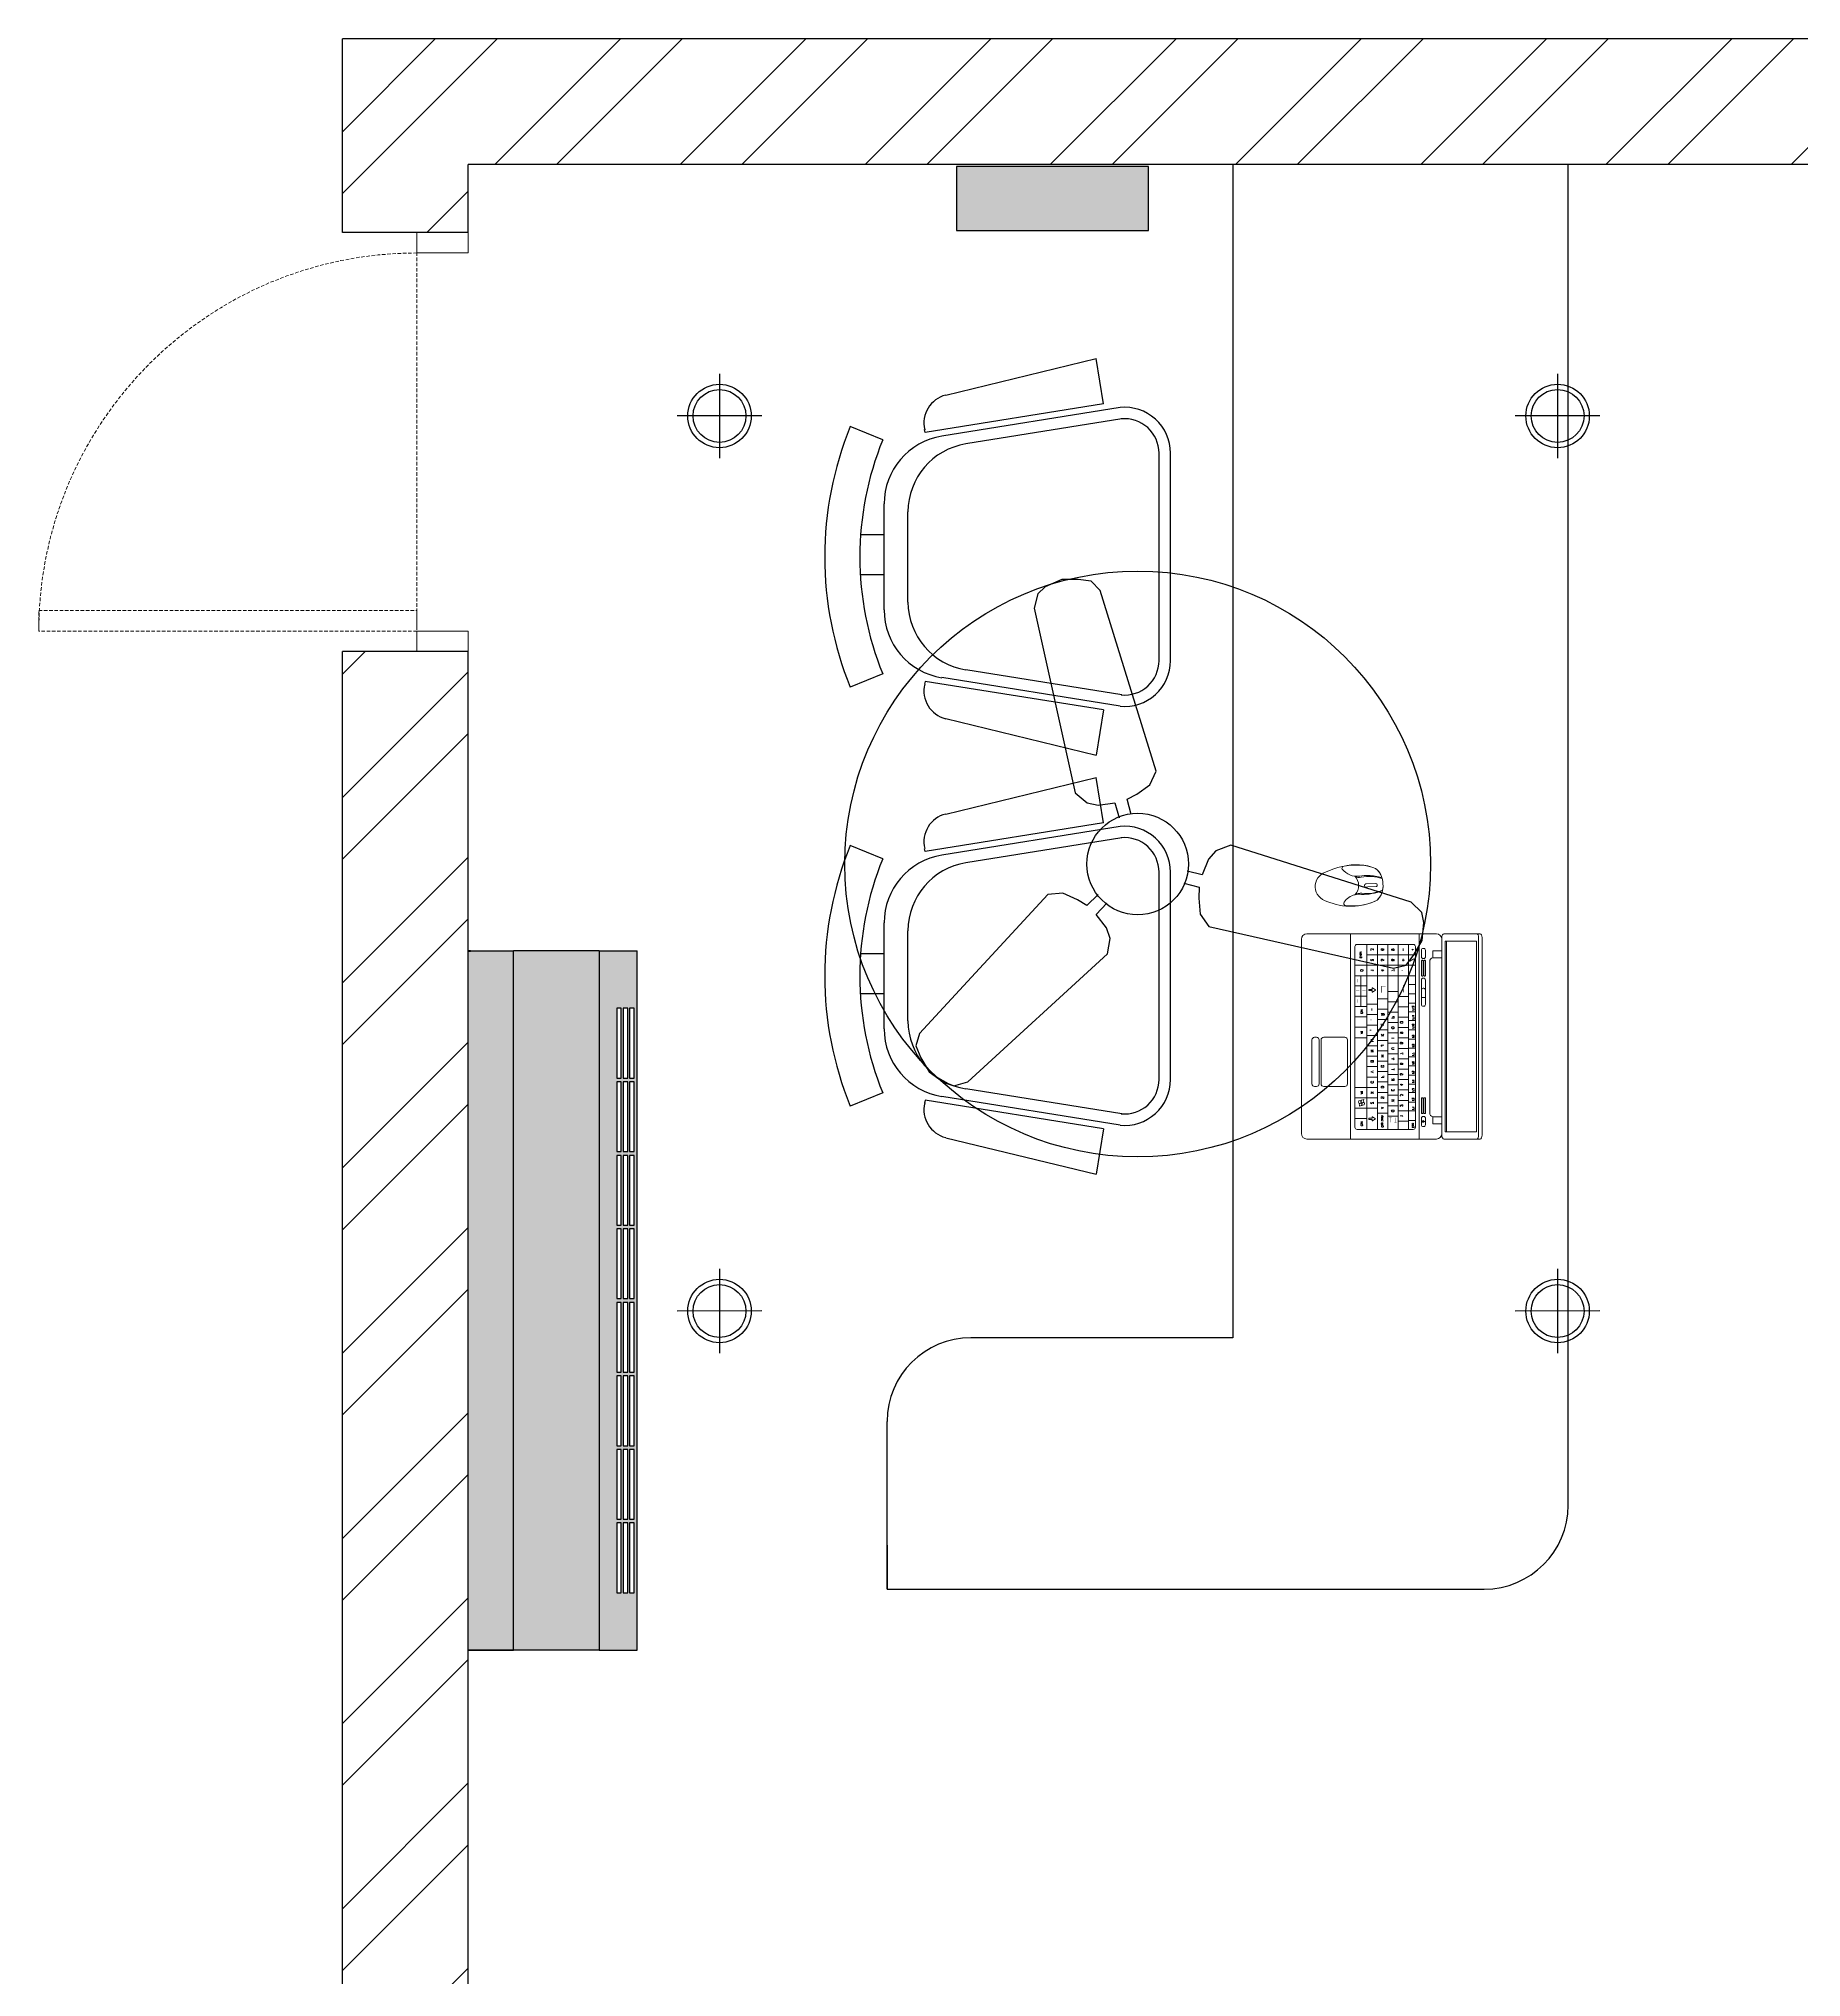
# Model space of a CAD drawing. Header units: inches. Extents: x 9636 to 21597, y -10243 to 557.
# Drawn here: x 14842.4 to 14968.6, y -108.6 to 30.2 of the extents above; entities that cross this region are included whole.
import ezdxf
from ezdxf.enums import TextEntityAlignment as Align

# ---------------------------------------------------------------- set-up
doc = ezdxf.new("R2010")
doc.units = ezdxf.units.IN
doc.header["$MEASUREMENT"] = 0
doc.linetypes.add('DASHED2', pattern=[0.375, 0.25, -0.125])
doc.linetypes.add('HIDDEN', pattern=[0.375, 0.25, -0.125])
for name, color, linetype in [('A-Door-Frame', 1, 'Continuous'), ('A-Door-Swing', 8, 'HIDDEN'), ('B-FURNITURE', 22, 'Continuous'), ('Edges', 7, 'Continuous'), ('IEL-HATCH-002', 7, 'Continuous'), ('THIET-BI', 21, 'Continuous')]:
    doc.layers.add(name, color=color, linetype=linetype)
doc.layers.add('FURNI', color=140, linetype='Continuous', lineweight=18)
doc.styles.add('Romand', font='romand.shx', dxfattribs={"bigfont": '@extfont2.shx'})

# ---------------------------------------------------------------- blocks, each defined once
blk = doc.blocks.new('5ryh')
at = {"layer": 'IEL-HATCH-002', "true_color": 0x139b48, "transparency": 33554687}
h = blk.add_hatch(color=114, dxfattribs=at)
h.dxf.hatch_style = 1
h.paths.add_polyline_path([(6507.8, -1186.938), (6501.8, -1186.938), (6501.8, -1188.938), (6507.8, -1188.938)])
blk.add_lwpolyline([(6507.8, -1188.938), (6507.8, -1186.938), (6501.8, -1186.938), (6501.8, -1188.938)], close=True)
blk = doc.blocks.new('ger')
at = {"color": 5}
for p, q in [((6473.06, -970.68), (6473.07, -978.68)), ((6469.07, -974.68), (6477.07, -974.68))]:
    blk.add_line(p, q, dxfattribs=at)
for radius in [3, 2.5]:
    blk.add_circle((6473.07, -974.68), radius, dxfattribs=at)
blk = doc.blocks.new('DRYG')
at = {"layer": 'Edges', "color": 18, "true_color": 0x000000}
for p, q in [((8077.83, 1479.53), (8077.83, 1479.56)), ((8077.83, 1479.56), (8078.02, 1479.56)), ((8077.83, 1479.53), (8077.83, 1421.72)), ((8077.83, 1479.53), (8078.02, 1479.53)), ((8078.02, 1479.56), (8078.02, 1479.53)), ((8078.02, 1479.56), (8081.6, 1479.56)), ((8078.02, 1479.53), (8081.6, 1479.53)), ((8088.69, 1479.56), (8081.6, 1479.56)), ((8081.6, 1479.56), (8081.6, 1479.53)), ((8081.6, 1479.53), (8081.6, 1421.72)), ((8088.69, 1479.56), (8091.83, 1479.56)), ((8088.69, 1421.69), (8088.69, 1479.56)), ((8091.83, 1479.56), (8091.83, 1421.69)), ((8090.14, 1474.81), (8090.51, 1474.81)), ((8090.14, 1469.03), (8090.14, 1474.81)), ((8090.51, 1474.81), (8090.51, 1469.03)), ((8090.66, 1474.81), (8091.04, 1474.81)), ((8090.66, 1469.03), (8090.66, 1474.81)), ((8091.04, 1474.81), (8091.04, 1469.03)), ((8091.19, 1474.81), (8091.57, 1474.81)), ((8091.19, 1469.03), (8091.19, 1474.81)), ((8091.57, 1474.81), (8091.57, 1469.03)), ((8090.51, 1469.03), (8090.14, 1469.03)), ((8090.14, 1468.72), (8090.51, 1468.72)), ((8090.14, 1462.95), (8090.14, 1468.72)), ((8090.51, 1468.72), (8090.51, 1462.95)), ((8091.04, 1469.03), (8090.66, 1469.03)), ((8090.66, 1468.72), (8091.04, 1468.72)), ((8090.66, 1462.95), (8090.66, 1468.72)), ((8091.04, 1468.72), (8091.04, 1462.95)), ((8091.57, 1469.03), (8091.19, 1469.03)), ((8091.19, 1468.72), (8091.57, 1468.72)), ((8091.19, 1462.95), (8091.19, 1468.72)), ((8091.57, 1468.72), (8091.57, 1462.95)), ((8090.51, 1462.95), (8090.14, 1462.95)), ((8090.14, 1462.64), (8090.51, 1462.64)), ((8090.14, 1456.86), (8090.14, 1462.64)), ((8090.51, 1462.64), (8090.51, 1456.86)), ((8091.04, 1462.95), (8090.66, 1462.95)), ((8090.66, 1462.64), (8091.04, 1462.64)), ((8090.66, 1456.86), (8090.66, 1462.64)), ((8091.04, 1462.64), (8091.04, 1456.86)), ((8091.57, 1462.95), (8091.19, 1462.95)), ((8091.19, 1462.64), (8091.57, 1462.64)), ((8091.19, 1456.86), (8091.19, 1462.64)), ((8091.57, 1462.64), (8091.57, 1456.86)), ((8090.51, 1456.86), (8090.14, 1456.86)), ((8091.04, 1456.86), (8090.66, 1456.86)), ((8091.57, 1456.86), (8091.19, 1456.86)), ((8090.14, 1456.55), (8090.51, 1456.55)), ((8090.14, 1450.78), (8090.14, 1456.55)), ((8090.51, 1456.55), (8090.51, 1450.78)), ((8090.66, 1456.55), (8091.04, 1456.55)), ((8090.66, 1450.78), (8090.66, 1456.55)), ((8091.04, 1456.55), (8091.04, 1450.78)), ((8091.19, 1456.55), (8091.57, 1456.55)), ((8091.19, 1450.78), (8091.19, 1456.55)), ((8091.57, 1456.55), (8091.57, 1450.78)), ((8090.51, 1450.78), (8090.14, 1450.78)), ((8090.14, 1450.47), (8090.51, 1450.47)), ((8090.14, 1444.69), (8090.14, 1450.47)), ((8090.51, 1450.47), (8090.51, 1444.69)), ((8091.04, 1450.78), (8090.66, 1450.78)), ((8090.66, 1450.47), (8091.04, 1450.47)), ((8090.66, 1444.69), (8090.66, 1450.47)), ((8091.04, 1450.47), (8091.04, 1444.69)), ((8091.57, 1450.78), (8091.19, 1450.78)), ((8091.19, 1450.47), (8091.57, 1450.47)), ((8091.19, 1444.69), (8091.19, 1450.47)), ((8091.57, 1450.47), (8091.57, 1444.69)), ((8090.51, 1444.69), (8090.14, 1444.69)), ((8090.14, 1444.38), (8090.51, 1444.38)), ((8090.14, 1438.61), (8090.14, 1444.38)), ((8090.51, 1444.38), (8090.51, 1438.61)), ((8091.04, 1444.69), (8090.66, 1444.69)), ((8090.66, 1444.38), (8091.04, 1444.38)), ((8090.66, 1438.61), (8090.66, 1444.38)), ((8091.04, 1444.38), (8091.04, 1438.61)), ((8091.57, 1444.69), (8091.19, 1444.69)), ((8091.19, 1444.38), (8091.57, 1444.38)), ((8091.19, 1438.61), (8091.19, 1444.38)), ((8091.57, 1444.38), (8091.57, 1438.61)), ((8090.51, 1438.61), (8090.14, 1438.61)), ((8090.14, 1438.3), (8090.51, 1438.3)), ((8090.14, 1432.53), (8090.14, 1438.3)), ((8090.51, 1438.3), (8090.51, 1432.53)), ((8091.04, 1438.61), (8090.66, 1438.61)), ((8090.66, 1438.3), (8091.04, 1438.3)), ((8090.66, 1432.53), (8090.66, 1438.3)), ((8091.04, 1438.3), (8091.04, 1432.53)), ((8091.57, 1438.61), (8091.19, 1438.61)), ((8091.19, 1438.3), (8091.57, 1438.3)), ((8091.19, 1432.53), (8091.19, 1438.3)), ((8091.57, 1438.3), (8091.57, 1432.53)), ((8090.51, 1432.53), (8090.14, 1432.53)), ((8090.14, 1432.21), (8090.51, 1432.21)), ((8090.14, 1426.44), (8090.14, 1432.21)), ((8090.51, 1432.21), (8090.51, 1426.44)), ((8091.04, 1432.53), (8090.66, 1432.53)), ((8090.66, 1432.21), (8091.04, 1432.21)), ((8090.66, 1426.44), (8090.66, 1432.21)), ((8091.04, 1432.21), (8091.04, 1426.44)), ((8091.57, 1432.53), (8091.19, 1432.53)), ((8091.19, 1432.21), (8091.57, 1432.21)), ((8091.19, 1426.44), (8091.19, 1432.21)), ((8091.57, 1432.21), (8091.57, 1426.44)), ((8090.51, 1426.44), (8090.14, 1426.44)), ((8091.04, 1426.44), (8090.66, 1426.44)), ((8091.57, 1426.44), (8091.19, 1426.44)), ((8077.83, 1421.69), (8077.83, 1421.72)), ((8077.83, 1421.72), (8078.02, 1421.72)), ((8078.02, 1421.69), (8077.83, 1421.69)), ((8078.02, 1421.72), (8078.02, 1421.69)), ((8081.6, 1421.72), (8078.02, 1421.72)), ((8078.02, 1421.69), (8081.6, 1421.69)), ((8081.6, 1421.72), (8081.6, 1421.69)), ((8088.69, 1421.69), (8081.6, 1421.69)), ((8088.69, 1421.69), (8091.83, 1421.69))]:
    blk.add_line(p, q, dxfattribs=at)
at = {"layer": 'FURNI', "color": 18, "true_color": 0x000000}
blk.add_line((8077.83, 1421.69), (8091.83, 1421.69), dxfattribs=at)
blk = doc.blocks.new('E4RG')
at = {"layer": 'IEL-HATCH-002', "transparency": 33554687}
h = blk.add_hatch(color=256, dxfattribs=at)
h.dxf.hatch_style = 1
h.set_gradient(color1=(255, 255, 255), color2=(147, 149, 152), name='CYLINDER')
h.paths.add_polyline_path([(4585.014, 653.223), (4584.997, 653.223), (4554.406, 653.223), (4554.406, 649.471), (4585.014, 649.471)])
h.paths.add_polyline_path([(4584.997, 655.115), (4584.997, 655.215), (4554.423, 655.215), (4554.423, 655.115), (4554.423, 653.223), (4584.997, 653.223)])
h.paths.add_polyline_path([(4585.014, 649.471), (4554.406, 649.471), (4554.406, 647.811), (4585.014, 647.811)])
h.paths.add_polyline_path([(4556.921, 648.707), (4559.974, 648.707), (4559.974, 648.507), (4556.921, 648.507)], flags=16)
h.paths.add_polyline_path([(4556.921, 648.428), (4559.974, 648.428), (4559.974, 648.228), (4556.921, 648.228)], flags=16)
h.paths.add_polyline_path([(4556.921, 648.148), (4559.974, 648.148), (4559.974, 647.948), (4556.921, 647.948)], flags=16)
h.paths.add_polyline_path([(4560.139, 648.707), (4563.192, 648.707), (4563.192, 648.507), (4560.139, 648.507)], flags=16)
h.paths.add_polyline_path([(4560.139, 648.428), (4563.192, 648.428), (4563.192, 648.228), (4560.139, 648.228)], flags=16)
h.paths.add_polyline_path([(4560.139, 648.148), (4563.192, 648.148), (4563.192, 647.948), (4560.139, 647.948)], flags=16)
h.paths.add_polyline_path([(4563.357, 648.707), (4566.41, 648.707), (4566.41, 648.507), (4563.357, 648.507)], flags=16)
h.paths.add_polyline_path([(4563.357, 648.428), (4566.41, 648.428), (4566.41, 648.228), (4563.357, 648.228)], flags=16)
h.paths.add_polyline_path([(4563.357, 648.148), (4566.41, 648.148), (4566.41, 647.948), (4563.357, 647.948)], flags=16)
h.paths.add_polyline_path([(4566.575, 648.707), (4569.628, 648.707), (4569.628, 648.507), (4566.575, 648.507)], flags=16)
h.paths.add_polyline_path([(4566.575, 648.428), (4569.628, 648.428), (4569.628, 648.228), (4566.575, 648.228)], flags=16)
h.paths.add_polyline_path([(4566.575, 648.148), (4569.628, 648.148), (4569.628, 647.948), (4566.575, 647.948)], flags=16)
h.paths.add_polyline_path([(4569.792, 648.707), (4572.845, 648.707), (4572.845, 648.507), (4569.792, 648.507)], flags=16)
h.paths.add_polyline_path([(4569.792, 648.428), (4572.845, 648.428), (4572.845, 648.228), (4569.792, 648.228)], flags=16)
h.paths.add_polyline_path([(4569.792, 648.148), (4572.845, 648.148), (4572.845, 647.948), (4569.792, 647.948)], flags=16)
h.paths.add_polyline_path([(4573.01, 648.707), (4576.063, 648.707), (4576.063, 648.507), (4573.01, 648.507)], flags=16)
h.paths.add_polyline_path([(4573.01, 648.428), (4576.063, 648.428), (4576.063, 648.228), (4573.01, 648.228)], flags=16)
h.paths.add_polyline_path([(4573.01, 648.148), (4576.063, 648.148), (4576.063, 647.948), (4573.01, 647.948)], flags=16)
h.paths.add_polyline_path([(4576.228, 648.707), (4579.281, 648.707), (4579.281, 648.507), (4576.228, 648.507)], flags=16)
h.paths.add_polyline_path([(4576.228, 648.428), (4579.281, 648.428), (4579.281, 648.228), (4576.228, 648.228)], flags=16)
h.paths.add_polyline_path([(4576.228, 648.148), (4579.281, 648.148), (4579.281, 647.948), (4576.228, 647.948)], flags=16)
h.paths.add_polyline_path([(4579.446, 648.707), (4582.499, 648.707), (4582.499, 648.507), (4579.446, 648.507)], flags=16)
h.paths.add_polyline_path([(4579.446, 648.428), (4582.499, 648.428), (4582.499, 648.228), (4579.446, 648.228)], flags=16)
h.paths.add_polyline_path([(4579.446, 648.148), (4582.499, 648.148), (4582.499, 647.948), (4579.446, 647.948)], flags=16)
at = {"layer": 'FURNI', "color": 18, "true_color": 0x000000, "xscale": -0.5288462308038518, "yscale": 0.5288462308038518, "zscale": 0.5288462308038518, "rotation": 90}
blk.add_blockref('DRYG', (5336.867, 4927.145), dxfattribs=at)
blk = doc.blocks.new('A$C1C43440E')
at = {"layer": 'THIET-BI', "color": 18, "true_color": 0x000000}
for p, q in [((172.3, 598), (152.8, 589.3)), ((191.8, 598.2), (172.3, 598)), ((207, 596.1), (191.8, 598.2)), ((217.6, 585.2), (207, 596.1)), ((143.8, 581.1), (139.5, 564.2)), ((152.8, 589.3), (143.8, 581.1)), ((283.9, 371.8), (217.6, 585.2)), ((139.5, 564.2), (187.9, 346)), ((276.4, 355.5), (283.9, 371.8)), ((187.9, 346), (202.2, 334.1)), ((249.5, 338.4), (260.9, 344.5)), ((260.9, 344.5), (276.4, 355.5)), ((202.2, 334.1), (215.2, 331.5)), ((215.2, 331.5), (234.9, 334.1)), ((234.9, 334.1), (240, 316.6)), ((254.3, 320.4), (249.5, 338.4)), ((354.4, 277.5), (345.6, 267.6)), ((371.8, 284), (354.4, 277.5)), ((585, 216.8), (371.8, 284)), ((338, 249.3), (320.3, 253.6)), ((345.6, 267.6), (338, 249.3)), ((316.5, 239.3), (334.4, 234.5)), ((334.4, 234.5), (334, 221.5)), ((155.8, 226), (4.2, 61.9)), ((173.7, 227.6), (155.8, 226)), ((191, 219.7), (173.7, 227.6)), ((202, 212.9), (191, 219.7)), ((215.1, 226), (202, 212.9)), ((213, 202.4), (225.6, 215.5)), ((334, 221.5), (335.9, 202.6)), ((597.5, 204.6), (585, 216.8)), ((225.1, 186.7), (213, 202.4)), ((229.3, 174.1), (225.1, 186.7)), ((335.9, 202.6), (346.1, 188)), ((346.1, 188), (564.1, 138.7)), ((600.1, 192.8), (597.5, 204.6)), ((597.8, 171.5), (600.1, 192.8)), ((226.1, 155.7), (229.3, 174.1)), ((588.3, 154.5), (597.8, 171.5)), ((61.4, 4.7), (226.1, 155.7)), ((564.1, 138.7), (578.9, 142.4)), ((578.9, 142.4), (588.3, 154.5)), ((4.2, 61.9), (0, 47.2)), ((0, 47.2), (5.8, 33)), ((5.8, 33), (15.7, 16.3)), ((15.7, 16.3), (33.1, 3.7)), ((33.1, 3.7), (44.6, 0)), ((44.6, 0), (61.4, 4.7))]:
    blk.add_line(p, q, dxfattribs=at)
blk.add_circle((262, 261.9), 60, dxfattribs=at)
blk = doc.blocks.new('3r')
blk.add_circle((6568.27, -1060.41), 21)
at = {"layer": 'THIET-BI', "xscale": 0.06069589590044594, "yscale": 0.06069589590044594, "zscale": 0.06069589590044594}
blk.add_blockref('A$C1C43440E', (6552.37, -1076.31), dxfattribs=at)
blk = doc.blocks.new('laptop_top')
at = {"color": 0, "linetype": 'ByBlock', "lineweight": -2}
for p, q in [((-141.9, 213.4), (-141.9, 228.3)), ((-130.5, 213.4), (-130.5, 228.3)), ((127.9, 213.4), (127.9, 228.3)), ((139.3, 213.4), (139.3, 228.3)), ((-166.7, 219.4), (-166.7, 8.9)), ((-166.7, 191.6), (166.7, 191.6)), ((-130.5, 213.4), (-141.9, 213.4)), ((-138.1, 200.9), (-138.1, 198.1)), ((63.4, 201.6), (63.4, 195.3)), ((139.3, 213.4), (127.9, 213.4)), ((166.7, 219.4), (166.7, 8.9)), ((-151.2, 90.5), (-151.2, 181.8)), ((149.5, 174.2), (-151.2, 174.2)), ((-147.7, 185.3), (145.9, 185.3)), ((-137.7, 174.2), (-137.7, 157.3)), ((-136.4, 185.3), (-136.4, 174.2)), ((-121.1, 185.3), (-121.1, 174.2)), ((-120.8, 174.2), (-120.8, 157.3)), ((-106.7, 185.3), (-106.7, 174.2)), ((-103.9, 174.2), (-103.9, 157.3)), ((-91.4, 185.3), (-91.4, 174.2)), ((-87, 174.2), (-87, 157.3)), ((-77.4, 185.3), (-77.4, 174.2)), ((-70.1, 174.2), (-70.1, 157.3)), ((-63, 185.3), (-63, 174.2)), ((-53.2, 174.2), (-53.2, 157.3)), ((-47.7, 185.3), (-47.7, 174.2)), ((-36.3, 174.2), (-36.3, 157.3)), ((-33.3, 185.3), (-33.3, 174.2)), ((-19.4, 174.2), (-19.4, 157.3)), ((-19.3, 185.3), (-19.3, 174.2)), ((-4.4, 185.3), (-4.4, 174.2)), ((-2.5, 174.2), (-2.5, 157.3)), ((10.9, 185.3), (10.9, 174.2)), ((14.4, 174.2), (14.4, 157.3)), ((25.7, 185.3), (25.7, 174.2)), ((31.3, 174.2), (31.3, 157.3)), ((40.1, 185.3), (40.1, 174.2)), ((48.2, 174.2), (48.2, 157.3)), ((54.1, 185.3), (54.1, 174.2)), ((65.1, 174.2), (65.1, 157.3)), ((69, 185.3), (69, 174.2)), ((84.3, 185.3), (84.3, 174.2)), ((98.7, 185.3), (98.7, 87)), ((115.7, 185.3), (115.7, 87)), ((132.6, 185.3), (132.6, 106.6)), ((149.5, 181.8), (149.5, 90.5)), ((149.5, 157.3), (-151.2, 157.3)), ((149.5, 140.4), (-151.2, 140.4)), ((-129.5, 157.3), (-129.5, 140.4)), ((-124.7, 140.4), (-124.7, 123.5)), ((-112.6, 157.3), (-112.6, 140.4)), ((-107.8, 140.4), (-107.8, 123.5)), ((-95.7, 157.3), (-95.7, 140.4)), ((-90.9, 140.4), (-90.9, 123.5)), ((-78.8, 157.3), (-78.8, 140.4)), ((-74, 140.4), (-74, 123.5)), ((-61.9, 157.3), (-61.9, 140.4)), ((-57.1, 140.4), (-57.1, 123.5)), ((-45, 157.3), (-45, 140.4)), ((-40.2, 140.4), (-40.2, 123.5)), ((-28.1, 157.3), (-28.1, 140.4)), ((-23.3, 140.4), (-23.3, 123.5)), ((-11.2, 157.3), (-11.2, 140.4)), ((-6.4, 140.4), (-6.4, 123.5)), ((5.7, 157.3), (5.7, 140.4)), ((10.5, 140.4), (10.5, 123.5)), ((22.6, 157.3), (22.6, 140.4)), ((27.4, 140.4), (27.4, 123.5)), ((39.5, 157.3), (39.5, 140.4)), ((44.3, 140.4), (44.3, 123.5)), ((56.4, 157.3), (56.4, 140.4)), ((61.2, 140.4), (61.2, 123.5)), ((73.2, 157.3), (73.2, 140.4)), ((149.5, 123.5), (-151.2, 123.5)), ((149.5, 106.6), (-151.2, 106.6)), ((-133.5, 106.6), (-133.5, 87)), ((-116.6, 123.5), (-116.6, 106.6)), ((-116.6, 106.6), (-116.6, 87)), ((-99.8, 123.5), (-99.8, 106.6)), ((-99.8, 106.6), (-99.8, 87)), ((-82.9, 123.5), (-82.9, 106.6)), ((-82.9, 106.6), (-82.9, 87)), ((-66, 123.5), (-66, 106.6)), ((-49.1, 123.5), (-49.1, 106.6)), ((-32.2, 123.5), (-32.2, 106.6)), ((-15.3, 123.5), (-15.3, 106.6)), ((-2.1, 106.6), (-2.1, 87)), ((1.6, 123.5), (1.6, 106.6)), ((14.8, 106.6), (14.8, 87)), ((18.5, 123.5), (18.5, 106.6)), ((31.7, 106.6), (31.7, 87)), ((35.4, 123.5), (35.4, 106.6)), ((48.6, 106.6), (48.6, 87)), ((48.6, 96.8), (98.7, 96.8)), ((52.3, 123.5), (52.3, 106.6)), ((65.5, 106.6), (65.5, 87)), ((82.4, 106.6), (82.4, 87)), ((-166.7, 80.1), (166.7, 80.1)), ((145.9, 87), (-147.7, 87)), ((-81.4, 36.5), (-81.4, 70.6)), ((-77, 75.1), (-5.8, 75.1)), ((-1.3, 70.6), (-1.3, 36.5)), ((-77, 32.1), (-5.8, 32.1)), ((157.8, 0), (-157.8, 0)), ((-81.4, 24.5), (-81.4, 21.6)), ((-77, 29), (-5.8, 29)), ((-77, 17.1), (-5.8, 17.1)), ((-1.3, 24.5), (-1.3, 21.6))]:
    blk.add_line(p, q, dxfattribs=at)
for points in [[(-166.7, 231.4), (-166.7, 290.5)], [(-160.5, 293.6), (160.5, 293.6)], [(160.5, 288.1), (-160.5, 288.1)], [(166.7, 290.5), (166.7, 231.4)], [(160.5, 228.3), (-160.5, 228.3)], [(154.8, 235.9), (-154.8, 235.9)], [(-124.4, 208.6), (121.8, 208.6)]]:
    blk.add_lwpolyline(points, dxfattribs=at)
for points in [[(-154.8, 284.6), (-154.8, 233.5), (154.8, 233.5), (154.8, 284.6), (-154.8, 284.6)], [(37.3, 129.7), (34.5, 133.5), (34.5, 129.7), (34.3, 129.7), (34.3, 134.2), (37.1, 130.3), (37.1, 134.2), (37.3, 134.2), (37.3, 129.7)], [(34.5, 134.6), (35, 135), (35.5, 135), (36.1, 134.6), (36.7, 134.6), (36.9, 134.8), (37.1, 134.8), (36.7, 134.4), (36.1, 134.4), (35.5, 134.8), (35, 134.8), (34.7, 134.6), (34.5, 134.6)]]:
    blk.add_lwpolyline(points, close=True, dxfattribs=at)
for points in [[(-143.7, 201.6), (-132.5, 201.6, -0.414214), (-129.9, 198.9), (-129.9, 197.9, -0.414214), (-132.5, 195.3), (-143.7, 195.3, -0.414214), (-146.4, 197.9), (-146.4, 198.9, -0.414214)], [(-124.2, 201.6), (-100.8, 201.6, -0.414214), (-99.6, 200.4), (-99.6, 200.4, -0.414214), (-100.8, 199.2), (-124.2, 199.2, -0.414214), (-125.4, 200.4), (-125.4, 200.4, -0.414214)], [(-124.2, 197.7), (-100.8, 197.7, -0.414214), (-99.6, 196.5), (-99.6, 196.5, -0.414214), (-100.8, 195.3), (-124.2, 195.3, -0.414214), (-125.4, 196.5), (-125.4, 196.5, -0.414214)], [(51.6, 201.6), (91.9, 201.6, -0.414214), (94.6, 198.9), (94.6, 197.9, -0.414214), (91.9, 195.3), (51.6, 195.3, -0.414214), (48.9, 197.9), (48.9, 198.9, -0.414214)], [(99.1, 201.6), (122.6, 201.6, -0.414214), (123.8, 200.4), (123.8, 200.4, -0.414214), (122.6, 199.2), (99.1, 199.2, -0.414214), (97.9, 200.4), (97.9, 200.4, -0.414214)], [(99.1, 197.7), (122.6, 197.7, -0.414214), (123.8, 196.5), (123.8, 196.5, -0.414214), (122.6, 195.3), (99.1, 195.3, -0.414214), (97.9, 196.5), (97.9, 196.5, -0.414214)], [(129, 201.6), (140.2, 201.6, -0.414214), (142.9, 198.9), (142.9, 197.9, -0.414214), (140.2, 195.3), (129, 195.3, -0.414214), (126.4, 197.9), (126.4, 198.9, -0.414214)], [(-108.4, 97.7, 0.301668), (-112.5, 98), (-113.5, 94.3, -0.301668), (-109.5, 94)], [(-107.2, 101.9, 0.301668), (-111.2, 102.2), (-112.3, 98.5, -0.301668), (-108.2, 98.2)], [(-103.7, 97.1, -0.279065), (-107.8, 97.3), (-108.9, 93.7, 0.279065), (-104.8, 93.5)], [(-102.5, 101.3, -0.279065), (-106.6, 101.6), (-107.7, 97.9, 0.279065), (-103.6, 97.7)]]:
    blk.add_lwpolyline(points, format="xyb", close=True, dxfattribs=at)
for points, format in [([(-130.5, 213.4, 0.381204), (-124.4, 208.6, -0.067107)], "xyb"), ([(75.6, 201.6, -0.414214), (78.3, 198.9), (78.3, 197.9, -0.414214), (75.6, 195.3)], "xyb"), ([(127.9, 213.4, -0.381204), (121.8, 208.6, 0.067107)], "xyb"), ([(83.2, 165.8, 0.89, 0.89, 0), (75.8, 165.8, 2.67, 0, 0), (70.5, 165.8, 0, 0, 0)], "xyseb"), ([(-131.8, 152.9, 0.445, 0.445, 0), (-136.3, 152.9, 3.56, 0, 0), (-139.7, 152.9, 0, 0, 0)], "xyseb"), ([(-139.7, 144.8, 0.445, 0.445, 0), (-135.2, 144.8, 3.56, 0, 0), (-131.8, 144.8, 0, 0, 0)], "xyseb"), ([(81.6, 136.9, 0.89, 0.89, 0), (81.6, 130.5, 0.89, 0.89, 0), (75.8, 130.5, 3.56, 0, 0), (70.5, 130.5, 0, 0, 0)], "xyseb"), ([(-133.1, 115.2), (-133.1, 109.9, -0.414214), (-133.2, 109.7), (-134.7, 109.7, -0.414214), (-134.8, 109.9), (-134.8, 115.2), (-137.3, 115.2, -0.606815), (-137.4, 115.5), (-134.1, 120.3, -0.520567), (-133.8, 120.3), (-130.5, 115.5, -0.606815), (-130.6, 115.2), (-133.1, 115.2)], "xyb"), ([(76.4, 115.2), (76.4, 109.9, -0.414214), (76.2, 109.7), (74.8, 109.7, -0.414214), (74.6, 109.9), (74.6, 115.2), (72.2, 115.2, -0.606815), (72, 115.5), (75.4, 120.3, -0.520567), (75.7, 120.3), (79, 115.5, -0.606815), (78.9, 115.2), (76.4, 115.2)], "xyb"), ([(74, 99.1, 0.312, 0.312, 0), (74, 102.3, 2.49, 0, 0), (74, 104.7, 0, 0, 0)], "xyseb"), ([(74, 94.4, 0.312, 0.312, 0), (74, 91.2, 2.49, 0, 0), (74, 88.9, 0, 0, 0)], "xyseb"), ([(60, 91.9, 0.312, 0.312, 0), (56.9, 91.9, 2.49, 0, 0), (54.5, 91.9, 0, 0, 0)], "xyseb"), ([(87.9, 91.9, 0.312, 0.312, 0), (91.1, 91.9, 2.49, 0, 0), (93.5, 91.9, 0, 0, 0)], "xyseb")]:
    blk.add_lwpolyline(points, format=format, dxfattribs=at)
at = {"color": 0, "linetype": 'ByBlock', "lineweight": -2, "const_width": 0.445}
for points in [[(-139.7, 151), (-139.7, 154.8)], [(-131.8, 142.9), (-131.8, 146.6)]]:
    blk.add_lwpolyline(points, dxfattribs=at)
at = {"color": 0, "linetype": 'ByBlock', "lineweight": -2}
blk.add_circle((-138.1, 198.1), 1.38, dxfattribs=at)
for centre, radius, start, end in [((-157.8, 219.4), 8.9, 90, 180), ((157.8, 219.4), 8.9, 0, 90), ((-147.7, 181.8), 3.56, 90, 180), ((145.9, 181.8), 3.56, 0, 90), ((-147.7, 90.5), 3.56, 180, 270), ((-77, 70.6), 4.45, 90, 180), ((-5.8, 70.6), 4.45, 0, 90), ((145.9, 90.5), 3.56, 270, 0), ((-77, 36.5), 4.45, 180, 270), ((-5.8, 36.5), 4.45, 270, 0), ((-157.8, 8.9), 8.9, 180, 270), ((-77, 24.5), 4.45, 90, 180), ((-77, 21.6), 4.45, 180, 270), ((-5.8, 24.5), 4.45, 0, 90), ((-5.8, 21.6), 4.45, 270, 0), ((157.8, 8.9), 8.9, 270, 0)]:
    blk.add_arc(centre, radius, start, end, dxfattribs=at)
for centre, major_axis, start_param, end_param in [((-160.5, 290.5), (6.23, 0), 1.570796, 3.141593), ((-160.5, 285), (6.23, 0), 1.570796, 3.141593), ((160.5, 290.5), (-6.23, 0), 3.141593, 4.712389), ((160.5, 285), (-6.23, 0), 3.141593, 4.712389), ((-160.5, 231.4), (-6.23, 0), 0, 1.570796)]:
    blk.add_ellipse(centre, major_axis=major_axis, ratio=0.5, start_param=start_param, end_param=end_param, dxfattribs=at)
at = {"color": 0, "linetype": 'ByBlock', "lineweight": -2, "extrusion": (0, 0, -1)}
blk.add_ellipse((160.5, 231.4), major_axis=(6.23, 0), ratio=0.5, start_param=0, end_param=1.570796, dxfattribs=at)
at = {"color": 0, "linetype": 'ByBlock', "lineweight": -2, "style": 'Romand'}
for s, height, p in [('Esc', 3.56, (-148.8, 181.8)), ('F1', 3.12, (-119.1, 181.8)), ('F2', 3.12, (-104.7, 181.8)), ('F3', 3.12, (-89.4, 181.8)), ('F4', 3.12, (-75.4, 181.8)), ('F5', 3.12, (-61, 181.8)), ('F6', 3.12, (-45.7, 181.8)), ('F7', 3.12, (-31.3, 181.8)), ('F8', 3.12, (-17.3, 181.8)), ('F9', 3.12, (-2.5, 181.8)), ('F10', 3.12, (12.8, 181.8)), ('F11', 3.12, (27.7, 181.8)), ('F12', 3.12, (42.1, 181.8))]:
    blk.add_text(s, height=height, dxfattribs=at).set_placement(p, align=Align.MIDDLE_LEFT)
for s, height, p in [('1', 4.45, (-129.2, 162.9)), ('2', 4.45, (-112.3, 162.9)), ('3', 4.45, (-95.4, 162.9)), ('4', 4.45, (-78.5, 162.9)), ('5', 4.45, (-61.6, 162.9)), ('6', 4.45, (-44.7, 162.9)), ('7', 4.45, (-27.8, 162.9)), ('8', 4.45, (-10.9, 162.9)), ('9', 4.45, (6, 162.9)), ('0', 4.45, (22.9, 162.9)), ('.', 4.45, (107.2, 165.8)), ('/', 4.45, (124.1, 179.8)), ('+', 4.45, (124.1, 165.8)), ('-', 4.45, (141, 165.8)), ('*', 4.45, (141, 179.8)), ('Cap Lock', 3.12, (-138, 131.9)), ('Q', 4.45, (-121.1, 148.8)), ('A', 4.45, (-116.3, 131.9)), ('W', 4.45, (-104.2, 148.8)), ('S', 4.45, (-99.4, 131.9)), ('E', 4.45, (-87.3, 148.8)), ('D', 4.45, (-82.5, 131.9)), ('R', 4.45, (-70.4, 148.8)), ('F', 4.45, (-65.6, 131.9)), ('T', 4.45, (-53.5, 148.8)), ('G', 4.45, (-48.7, 131.9)), ('Y', 4.45, (-36.6, 148.8)), ('H', 4.45, (-31.8, 131.9)), ('U', 4.45, (-19.7, 148.8)), ('J', 4.45, (-14.9, 131.9)), ('I', 4.45, (-2.8, 148.8)), ('K', 4.45, (2, 131.9)), ('O', 4.45, (14.1, 148.8)), ('L', 4.45, (18.9, 131.9)), ('P', 4.45, (31, 148.8)), ('7', 4.45, (107.2, 148.8)), ('4', 4.45, (107.2, 131.9)), ('8', 4.45, (124.1, 148.8)), ('5', 4.45, (124.1, 131.9)), ('9', 4.45, (141, 148.8)), ('6', 4.45, (141, 131.9)), ('Ctrl', 3.12, (-142, 98.1)), ('Z', 4.45, (-108.2, 115)), ('Alt', 3.12, (-91.3, 98.1)), ('X', 4.45, (-91.3, 115)), ('C', 4.45, (-74.4, 115)), ('V', 4.45, (-57.5, 115)), ('B', 4.45, (-40.6, 115)), ('N', 4.45, (-23.7, 115)), ('M', 4.45, (-6.8, 115)), ('Alt', 3.12, (6.4, 98.1)), (',', 4.45, (10.1, 115)), ('.', 4.45, (27, 115)), ('Ctrl', 3.12, (40.2, 98.1)), ('-', 4.45, (43.9, 115)), ('0', 4.45, (107.2, 98.1)), ('1', 4.45, (107.2, 115)), ('2', 4.45, (124.1, 115)), ('Enter', 3.12, (132.6, 96.8)), ('3', 4.45, (141, 115))]:
    blk.add_text(s, height=height, dxfattribs=at).set_placement(p, align=Align.MIDDLE_CENTER)
blk = doc.blocks.new('shht')
at = {"color": 251, "true_color": 0x636466}
for p, q in [((14831.5, -2142.89), (14831.5, -2129.01)), ((15442.5, -2129.01), (14831.5, -2129.01)), ((14840.5, -2142.89), (14840.5, -2138.01)), ((15433.5, -2138.01), (14840.5, -2138.01)), ((14895.25, -2138.01), (14895.25, -2222.01)), ((14919.25, -2234.01), (14919.25, -2138.01)), ((14840.5, -2142.89), (14831.5, -2142.89)), ((14831.5, -2326.01), (14831.5, -2172.89)), ((14840.5, -2172.89), (14831.5, -2172.89)), ((14840.5, -2326.01), (14840.5, -2172.89)), ((14895.25, -2222.01), (14876.5, -2222.01)), ((14870.5, -2240.01), (14870.5, -2228.01)), ((14840.5, -2240.01), (14840.5, -2236.87)), ((14870.5, -2236.87), (14870.5, -2240.01)), ((14870.5, -2240.01), (14913.25, -2240.01))]:
    blk.add_line(p, q, dxfattribs=at)
at = {"color": 251, "lineweight": 9, "true_color": 0x636466}
for points in [[(14905.99, -2189.53, -0.241004), (14905.57, -2190.69, -0.217003), (14901.98, -2190.77, -0.752527), (14901.88, -2188.68, -0.115399), (14904.32, -2188.17, -0.099122), (14905.47, -2188.42, -0.240483), (14905.99, -2189.53)], [(14905.92, -2189.07, 0.071754), (14904.96, -2188.92, 0.043169), (14904.33, -2188.96, -0.269309), (14903.07, -2188.46, -0.36617), (14903.13, -2188.27, -0.160325), (14905.47, -2188.42, -0.150096), (14905.92, -2189.07)], [(14905.94, -2189.14, 0.141108), (14904.43, -2189.05, -0.211379), (14903.97, -2188.96, -0.412702), (14903.98, -2190.3, -0.176997), (14904.48, -2190.19, 0.141094), (14905.97, -2189.96, 0.080592), (14905.99, -2189.53, 0.075205), (14905.94, -2189.14)], [(14904.91, -2189.74), (14905.52, -2189.71, 0.837339), (14905.47, -2189.49), (14904.77, -2189.52, 1), (14904.78, -2189.75)], [(14905.97, -2190, -0.055019), (14905.19, -2190.22, -0.050601), (14904.45, -2190.27, 0.084687), (14903.98, -2190.3, 0.175899), (14903.21, -2190.83, 0.569307), (14903.31, -2191.07, 0.064428), (14904.34, -2191.07, 0.081238), (14905.57, -2190.69, 0.150456), (14905.97, -2190)]]:
    blk.add_lwpolyline(points, format="xyb", close=True, dxfattribs=at)
at = {"color": 251, "true_color": 0x636466}
for centre, start, end in [((14876.5, -2228.01), 90, 180), ((14913.25, -2234.01), 270, 0)]:
    blk.add_arc(centre, 6, start, end, dxfattribs=at)
at = {"layer": 'A-Door-Frame', "color": 251, "lineweight": 5, "true_color": 0x636466}
for p, q in [((14840.5, -2142.89), (14836.83, -2142.89)), ((14840.5, -2172.89), (14836.83, -2172.89))]:
    blk.add_line(p, q, dxfattribs=at)
for points in [[(14840.5, -2142.89), (14840.5, -2144.35), (14836.83, -2144.35), (14836.83, -2142.89)], [(14840.5, -2172.89), (14840.5, -2171.42), (14836.83, -2171.42), (14836.83, -2172.89)]]:
    blk.add_lwpolyline(points, dxfattribs=at)
at = {"layer": 'A-Door-Swing', "color": 251, "linetype": 'DASHED2', "lineweight": 5, "true_color": 0x636466}
blk.add_line((14836.83, -2171.18), (14836.83, -2144.11), dxfattribs=at)
blk.add_lwpolyline([(14836.83, -2171.42), (14809.76, -2171.42), (14809.76, -2169.95), (14836.83, -2169.95)], close=True, dxfattribs=at)
blk.add_arc((14836.83, -2171.42), 27.07, 90, 180, dxfattribs=at)
at = {"layer": 'B-FURNITURE', "color": 251, "true_color": 0x636466}
for p, q in [((14874.69, -2154.53), (14885.47, -2151.91)), ((14885.99, -2155.15), (14885.47, -2151.91)), ((14885.99, -2155.15), (14873.23, -2157.2)), ((14887.18, -2155.42), (14874.42, -2157.47)), ((14887.31, -2156.23), (14876.13, -2158.02)), ((14870.19, -2157.73), (14867.86, -2156.78)), ((14873.23, -2157.2), (14873.18, -2157)), ((14889.96, -2173.54), (14889.96, -2158.68)), ((14890.78, -2173.54), (14890.78, -2158.68)), ((14870.28, -2169.9), (14870.28, -2162.32)), ((14871.98, -2169.34), (14871.98, -2162.88)), ((14868.6, -2164.51), (14870.28, -2164.51)), ((14868.58, -2167.36), (14870.28, -2167.36)), ((14870.19, -2174.49), (14867.86, -2175.44)), ((14887.31, -2175.99), (14876.13, -2174.2)), ((14873.23, -2175.02), (14873.18, -2175.22)), ((14885.99, -2177.07), (14873.23, -2175.02)), ((14887.18, -2176.8), (14874.42, -2174.75)), ((14885.99, -2177.07), (14885.47, -2180.31)), ((14874.69, -2177.69), (14885.47, -2180.31)), ((14874.69, -2184.52), (14885.47, -2181.91)), ((14885.99, -2185.15), (14885.47, -2181.91)), ((14885.99, -2185.15), (14873.23, -2187.19)), ((14887.18, -2185.41), (14874.42, -2187.46)), ((14870.19, -2187.72), (14867.86, -2186.78)), ((14873.23, -2187.19), (14873.18, -2187)), ((14887.31, -2186.22), (14876.13, -2188.02)), ((14889.96, -2203.53), (14889.96, -2188.67)), ((14890.78, -2203.53), (14890.78, -2188.67)), ((14870.28, -2199.89), (14870.28, -2192.32)), ((14871.98, -2199.33), (14871.98, -2192.87)), ((14868.6, -2194.5), (14870.28, -2194.5)), ((14868.58, -2197.36), (14870.28, -2197.36)), ((14870.19, -2204.48), (14867.86, -2205.43)), ((14873.23, -2205.01), (14873.18, -2205.21)), ((14885.99, -2207.06), (14873.23, -2205.01)), ((14887.18, -2206.8), (14874.42, -2204.75)), ((14887.31, -2205.99), (14876.13, -2204.19)), ((14874.69, -2207.69), (14885.47, -2210.3)), ((14885.99, -2207.06), (14885.47, -2210.3))]:
    blk.add_line(p, q, dxfattribs=at)
for centre, radius, start, end in [((14875.18, -2156.52), 2.05, 103.6367, 193.6367), ((14887.5, -2158.68), 3.28, 0, 95.7106), ((14887.5, -2158.68), 2.46, 0, 95.7106), ((14890.78, -2166.11), 24.75, 157.8591, 202.1409), ((14890.78, -2166.11), 22.24, 157.8591, 202.1409), ((14875.2, -2162.32), 4.92, 99.1237, 180), ((14876.91, -2162.88), 4.92, 99.1237, 180), ((14875.2, -2169.9), 4.92, 180, 260.8763), ((14876.91, -2169.34), 4.92, 180, 260.8763), ((14887.5, -2173.54), 3.28, 264.2894, 0), ((14887.5, -2173.54), 2.46, 264.2894, 0), ((14875.18, -2175.7), 2.05, 166.3633, 256.3633), ((14875.18, -2186.51), 2.05, 103.6367, 193.6367), ((14887.5, -2188.67), 3.28, 0, 95.7106), ((14890.78, -2196.1), 24.75, 157.8591, 202.1409), ((14887.5, -2188.67), 2.46, 0, 95.7106), ((14890.78, -2196.1), 22.24, 157.8591, 202.1409), ((14875.2, -2192.32), 4.92, 99.1237, 180), ((14876.91, -2192.87), 4.92, 99.1237, 180), ((14876.91, -2199.33), 4.92, 180, 260.8763), ((14875.2, -2199.89), 4.92, 180, 260.8763), ((14887.5, -2203.53), 3.28, 264.2894, 0), ((14887.5, -2203.53), 2.46, 264.2894, 0), ((14875.18, -2205.69), 2.05, 166.3633, 256.3633)]:
    blk.add_arc(centre, radius, start, end, dxfattribs=at)
at = {"layer": 'IEL-HATCH-002', "color": 251, "linetype": 'Continuous', "true_color": 0x636466, "transparency": 33554687}
for p, q in [((14831.5, -2135.67), (14838.15, -2129.01)), ((14831.5, -2140.09), (14842.57, -2129.01)), ((14842.41, -2138.01), (14851.41, -2129.01)), ((14846.83, -2138.01), (14855.83, -2129.01)), ((14855.67, -2138.01), (14864.67, -2129.01)), ((14860.09, -2138.01), (14869.09, -2129.01)), ((14868.92, -2138.01), (14877.92, -2129.01)), ((14873.34, -2138.01), (14882.34, -2129.01)), ((14882.18, -2138.01), (14891.18, -2129.01)), ((14886.6, -2138.01), (14895.6, -2129.01)), ((14895.44, -2138.01), (14904.44, -2129.01)), ((14899.86, -2138.01), (14908.86, -2129.01)), ((14908.7, -2138.01), (14917.7, -2129.01)), ((14913.12, -2138.01), (14922.12, -2129.01)), ((14921.96, -2138.01), (14930.96, -2129.01)), ((14926.38, -2138.01), (14935.38, -2129.01)), ((14935.22, -2138.01), (14944.22, -2129.01)), ((14837.54, -2142.89), (14840.5, -2139.92)), ((14831.5, -2174.5), (14833.12, -2172.89)), ((14831.5, -2183.34), (14840.5, -2174.34)), ((14831.5, -2187.76), (14840.5, -2178.76)), ((14831.5, -2196.6), (14840.5, -2187.6)), ((14831.5, -2201.02), (14840.5, -2192.02)), ((14831.5, -2209.86), (14840.5, -2200.86)), ((14831.5, -2214.28), (14840.5, -2205.28)), ((14831.5, -2223.12), (14840.5, -2214.12)), ((14831.5, -2227.54), (14840.5, -2218.54)), ((14831.5, -2236.38), (14840.5, -2227.38)), ((14831.5, -2240.8), (14840.5, -2231.8)), ((14831.5, -2249.63), (14840.5, -2240.63)), ((14831.5, -2254.05), (14840.5, -2245.05)), ((14831.5, -2262.89), (14840.5, -2253.89)), ((14831.5, -2267.31), (14840.5, -2258.31)), ((14831.5, -2276.15), (14840.5, -2267.15))]:
    blk.add_line(p, q, dxfattribs=at)
at = {"color": 251, "lineweight": 9, "true_color": 0x636466, "xscale": -0.044059898217101, "yscale": 0.044059898217101, "zscale": 0.044059898217101, "rotation": 270}
blk.add_blockref('laptop_top', (14900.15, -2200.44), dxfattribs=at)

msp = doc.modelspace()

# ---------------------------------------------------------------- block references
msp.add_blockref('shht', (32.67, 2159.22))
for name, p, xscale, yscale, zscale, rotation in [('5ryh', (29824.51, -2704.08), 2.292076783467584, 2.292076783467584, 2.292076783467584, 180), ('ger', (15628.79, 4901.93), 0.7567862946407661, 0.7567862946407661, 0.7567862946407661, 270), ('ger', (15688.79, 4901.93), 0.7567862946407661, 0.7567862946407661, 0.7567862946407661, 270), ('E4RG', (15944.92, -7534.92), 1.635725795750141, 1.635725795750141, 1.635725795750141, 90), ('ger', (15628.79, 4837.85), 0.7567862946407661, 0.7567862946407661, 0.7567862946407661, 270), ('ger', (15688.79, 4837.85), 0.7567862946407661, 0.7567862946407661, 0.7567862946407661, 270)]:
    msp.add_blockref(name, p, dxfattribs=dict(xscale=xscale, yscale=yscale, zscale=zscale, rotation=rotation))
at = {"xscale": 0.998505664178557, "yscale": 0.998505664178557, "zscale": 0.998505664178557}
msp.add_blockref('3r', (8362.65, 1029.95), dxfattribs=at)

doc.saveas('drawing.dxf')
